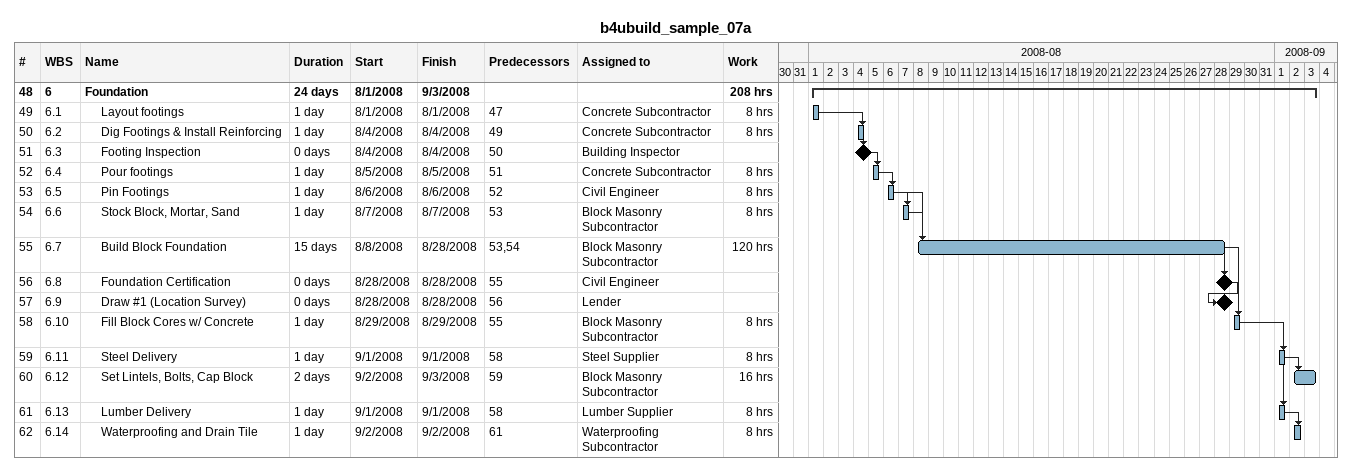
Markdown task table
b4ubuild_sample_07a

| ID | WBS | Task | Duration | Start | Finish | Predecessors | Resources | Work (h) |
|---|---|---|---|---|---|---|---|---|
| 48 | 6 | **Foundation** | 24d | 2008-08-01 | 2008-09-03 |  |  | 208 |
| 49 | 6.1 | Layout footings | 1d | 2008-08-01 | 2008-08-01 | 47 | Concrete Subcontractor | 8 |
| 50 | 6.2 | Dig Footings & Install Reinforcing | 1d | 2008-08-04 | 2008-08-04 | 49 | Concrete Subcontractor | 8 |
| 51 | 6.3 | Footing Inspection | 0d | 2008-08-04 | 2008-08-04 | 50 | Building Inspector |  |
| 52 | 6.4 | Pour footings | 1d | 2008-08-05 | 2008-08-05 | 51 | Concrete Subcontractor | 8 |
| 53 | 6.5 | Pin Footings | 1d | 2008-08-06 | 2008-08-06 | 52 | Civil Engineer | 8 |
| 54 | 6.6 | Stock Block, Mortar, Sand | 1d | 2008-08-07 | 2008-08-07 | 53 | Block Masonry Subcontractor | 8 |
| 55 | 6.7 | Build Block Foundation | 15d | 2008-08-08 | 2008-08-28 | 53, 54 | Block Masonry Subcontractor | 120 |
| 56 | 6.8 | Foundation Certification | 0d | 2008-08-28 | 2008-08-28 | 55 | Civil Engineer |  |
| 57 | 6.9 | Draw #1 (Location Survey) | 0d | 2008-08-28 | 2008-08-28 | 56 | Lender |  |
| 58 | 6.10 | Fill Block Cores w/ Concrete | 1d | 2008-08-29 | 2008-08-29 | 55 | Block Masonry Subcontractor | 8 |
| 59 | 6.11 | Steel Delivery | 1d | 2008-09-01 | 2008-09-01 | 58 | Steel Supplier | 8 |
| 60 | 6.12 | Set Lintels, Bolts, Cap Block | 2d | 2008-09-02 | 2008-09-03 | 59 | Block Masonry Subcontractor | 16 |
| 61 | 6.13 | Lumber Delivery | 1d | 2008-09-01 | 2008-09-01 | 58 | Lumber Supplier | 8 |
| 62 | 6.14 | Waterproofing and Drain Tile | 1d | 2008-09-02 | 2008-09-02 | 61 | Waterproofing Subcontractor | 8 |
